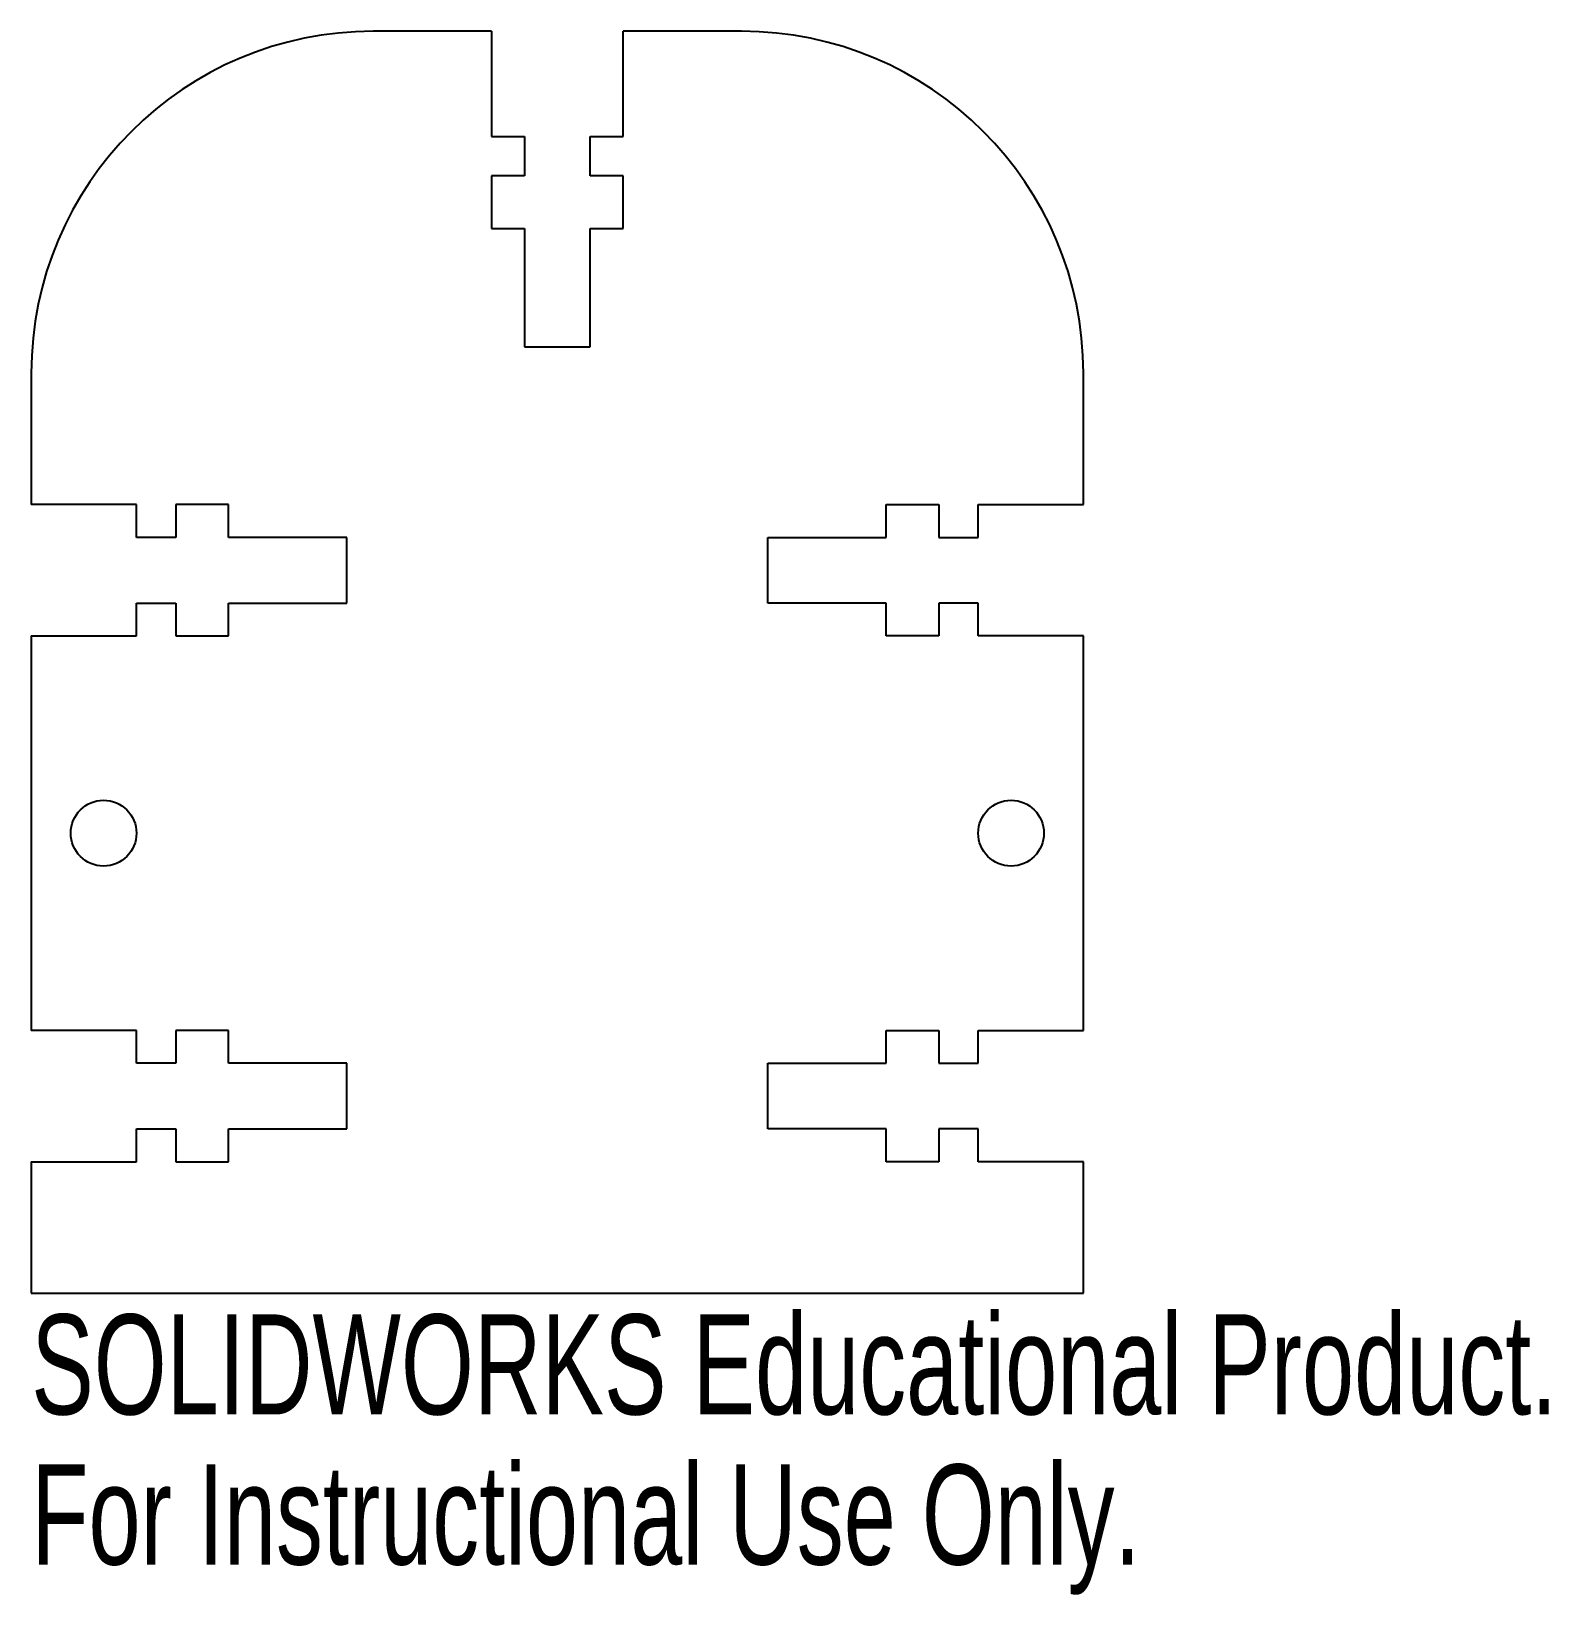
# Model space of a CAD drawing. Header units: inches. Extents: x -1 to 1.88, y -1.77 to 1.2.
import ezdxf

# ---------------------------------------------------------------- set-up
doc = ezdxf.new("R2010")
doc.units = ezdxf.units.IN
doc.header["$MEASUREMENT"] = 0
doc.styles.add('SLDTEXTSTYLE0', font='TXT', dxfattribs={"width": 0.7})

msp = doc.modelspace()

# ---------------------------------------------------------------- linework, layer by layer
at = {"color": 7, "linetype": 'Continuous', "lineweight": 25}
for p, q in [((-0.125, 1.2), (-0.35, 1.2)), ((-0.125, 1.2), (-0.125, 1)), ((0.125, 1), (0.125, 1.2)), ((0.35, 1.2), (0.125, 1.2)), ((-0.125, 1), (-0.0625, 1)), ((-0.0625, 1), (-0.0625, 0.925)), ((0.0625, 0.925), (0.0625, 1)), ((0.0625, 1), (0.125, 1)), ((-0.0625, 0.925), (-0.125, 0.925)), ((-0.125, 0.925), (-0.125, 0.825)), ((0.125, 0.925), (0.0625, 0.925)), ((0.125, 0.825), (0.125, 0.925)), ((-0.125, 0.825), (-0.0625, 0.825)), ((-0.0625, 0.825), (-0.0625, 0.6)), ((0.0625, 0.6), (0.0625, 0.825)), ((0.0625, 0.825), (0.125, 0.825)), ((-0.0625, 0.6), (0.0625, 0.6)), ((-1, 0.55), (-1, 0.3)), ((1, 0.3), (1, 0.55)), ((-0.8, 0.3), (-1, 0.3)), ((-0.8, 0.2375), (-0.8, 0.3)), ((-0.625, 0.3), (-0.725, 0.3)), ((-0.725, 0.3), (-0.725, 0.2375)), ((-0.625, 0.2375), (-0.625, 0.3)), ((0.625, 0.3), (0.725, 0.3)), ((0.625, 0.2375), (0.625, 0.3)), ((0.725, 0.3), (0.725, 0.2375)), ((0.8, 0.3), (1, 0.3)), ((0.8, 0.2375), (0.8, 0.3)), ((-0.725, 0.2375), (-0.8, 0.2375)), ((-0.4, 0.2375), (-0.625, 0.2375)), ((-0.4, 0.1125), (-0.4, 0.2375)), ((0.4, 0.2375), (0.625, 0.2375)), ((0.4, 0.1125), (0.4, 0.2375)), ((0.725, 0.2375), (0.8, 0.2375)), ((-0.8, 0.05), (-0.8, 0.1125)), ((-0.8, 0.1125), (-0.725, 0.1125)), ((-0.725, 0.1125), (-0.725, 0.05)), ((-0.625, 0.05), (-0.625, 0.1125)), ((-0.625, 0.1125), (-0.4, 0.1125)), ((0.625, 0.1125), (0.4, 0.1125)), ((0.625, 0.05), (0.625, 0.1125)), ((0.725, 0.1125), (0.725, 0.05)), ((0.8, 0.1125), (0.725, 0.1125)), ((0.8, 0.05), (0.8, 0.1125)), ((-1, 0.05), (-1, -0.7)), ((-1, 0.05), (-0.8, 0.05)), ((-0.725, 0.05), (-0.625, 0.05)), ((0.725, 0.05), (0.625, 0.05)), ((1, 0.05), (0.8, 0.05)), ((1, -0.7), (1, 0.05)), ((-0.8, -0.7), (-1, -0.7)), ((-0.8, -0.7625), (-0.8, -0.7)), ((-0.625, -0.7), (-0.725, -0.7)), ((-0.725, -0.7), (-0.725, -0.7625)), ((-0.625, -0.7625), (-0.625, -0.7)), ((0.625, -0.7), (0.725, -0.7)), ((0.625, -0.7625), (0.625, -0.7)), ((0.725, -0.7), (0.725, -0.7625)), ((0.8, -0.7), (1, -0.7)), ((0.8, -0.7625), (0.8, -0.7)), ((-0.725, -0.7625), (-0.8, -0.7625)), ((-0.4, -0.7625), (-0.625, -0.7625)), ((-0.4, -0.8875), (-0.4, -0.7625)), ((0.4, -0.7625), (0.625, -0.7625)), ((0.4, -0.8875), (0.4, -0.7625)), ((0.725, -0.7625), (0.8, -0.7625)), ((-0.8, -0.95), (-0.8, -0.8875)), ((-0.8, -0.8875), (-0.725, -0.8875)), ((-0.725, -0.8875), (-0.725, -0.95)), ((-0.625, -0.95), (-0.625, -0.8875)), ((-0.625, -0.8875), (-0.4, -0.8875)), ((0.625, -0.8875), (0.4, -0.8875)), ((0.625, -0.95), (0.625, -0.8875)), ((0.725, -0.8875), (0.725, -0.95)), ((0.8, -0.8875), (0.725, -0.8875)), ((0.8, -0.95), (0.8, -0.8875)), ((-1, -0.95), (-1, -1.2)), ((-1, -0.95), (-0.8, -0.95)), ((-0.725, -0.95), (-0.625, -0.95)), ((0.725, -0.95), (0.625, -0.95)), ((1, -0.95), (0.8, -0.95)), ((1, -1.2), (1, -0.95)), ((-1, -1.2), (1, -1.2))]:
    msp.add_line(p, q, dxfattribs=at)
for centre in [(-0.8625, -0.325), (0.8625, -0.325)]:
    msp.add_circle(centre, 0.0625, dxfattribs=at)
for centre, start, end in [((-0.35, 0.55), 90, 180), ((0.35, 0.55), 0, 90)]:
    msp.add_arc(centre, 0.65, start, end, dxfattribs=at)

# ---------------------------------------------------------------- texts
at = {"color": 7, "linetype": 'Continuous', "char_height": 0.1903, "attachment_point": 1, "style": 'SLDTEXTSTYLE0'}
for s, insert in [('SOLIDWORKS Educational Product.', (-1, -1.2401)), ('For Instructional Use Only.', (-1, -1.5256))]:
    msp.add_mtext(s, dxfattribs=dict(at, insert=insert))

doc.saveas('drawing.dxf')
